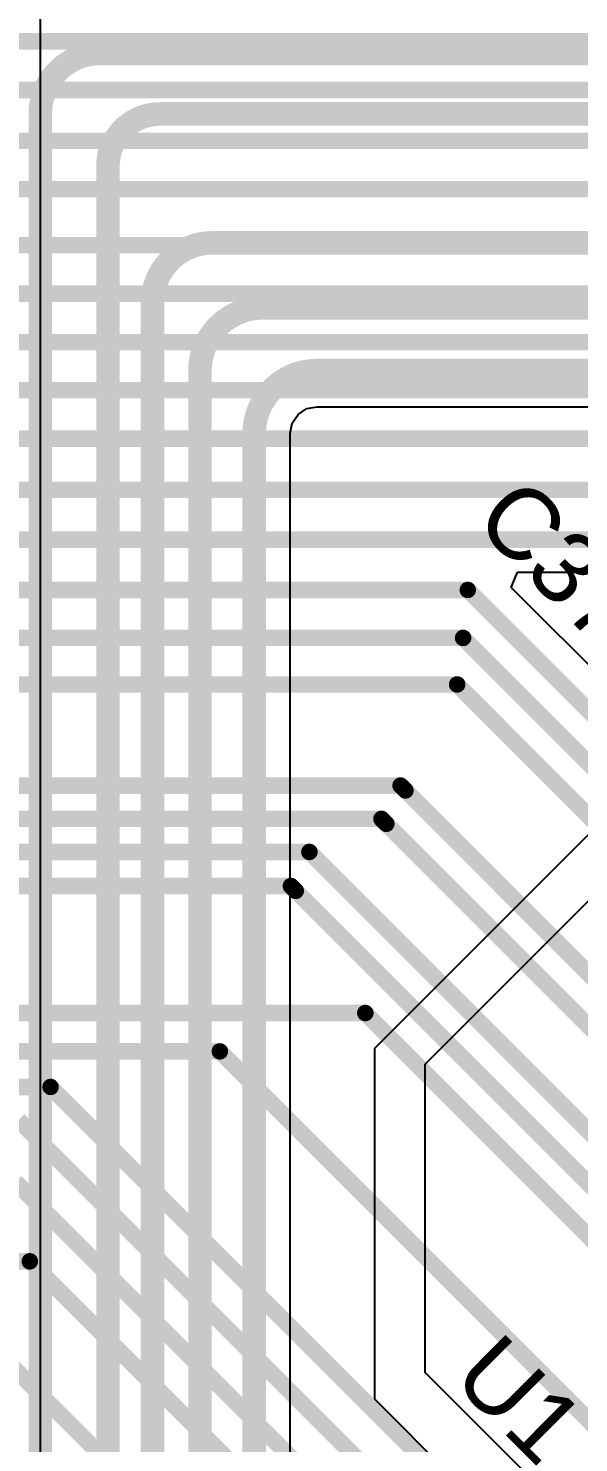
# Model space of a CAD drawing. Header units: inches. Extents: x 0 to 5359, y 0 to 5098.
# Drawn here: x 38.59 to 44.52, y 59.44 to 74.67 of the extents above; entities that cross this region are included whole.
import ezdxf

# ---------------------------------------------------------------- set-up
doc = ezdxf.new("R2010")
doc.units = ezdxf.units.IN
for name, color, linetype in [('Bottom Layer', 5, 'Continuous'), ('Layer 2', 76, 'Continuous'), ('Top Layer', 1, 'Continuous'), ('Top Overlay', 2, 'Continuous')]:
    doc.layers.add(name, color=color, linetype=linetype)
doc.styles.add('Arial', font='', dxfattribs={"height": 0.2})
doc.styles.get('Arial').set_extended_font_data('Arial')

msp = doc.modelspace()

# ---------------------------------------------------------------- linework, layer by layer
at = {"layer": 'Bottom Layer'}
for p, q in [((41.431, 70.418), (41.493, 70.511)), ((41.493, 70.511), (41.586, 70.574)), ((41.586, 70.574), (41.696, 70.595)), ((41.696, 70.595), (41.696, 70.595)), ((41.696, 70.595), (50.088, 70.595)), ((41.409, 70.309), (41.431, 70.418)), ((41.409, 70.308), (41.409, 70.309)), ((41.409, 57.515), (41.409, 70.308))]:
    msp.add_line(p, q, dxfattribs=at)
for points in [[(38.066, 74.358, 0.254, 0.254, -0.414214), (38.737, 75.029, 0.254, 0.254, 0)], [(38.718, 73.754, 0.254, 0.254, -0.414214), (39.361, 74.398, 0.254, 0.254, 0)], [(39.361, 74.398, 0.254, 0.254, 0), (76.101, 74.398, 0.254, 0.254, 0)], [(38.718, 54.609, 0.254, 0.254, 0), (38.718, 73.754, 0.254, 0.254, 0)], [(39.446, 73.186, 0.254, 0.254, -0.414214), (40.006, 73.746, 0.254, 0.254, 0)], [(40.006, 73.746, 0.254, 0.254, 0), (69.6, 73.746, 0.254, 0.254, 0)], [(39.446, 55.315, 0.254, 0.254, 0), (39.446, 73.186, 0.254, 0.254, 0)], [(39.926, 71.715, 0.254, 0.254, -0.414214), (40.57, 72.359, 0.254, 0.254, 0)], [(40.57, 72.359, 0.254, 0.254, 0), (53.303, 72.359, 0.254, 0.254, 0)], [(39.926, 56.309, 0.254, 0.254, 0), (39.926, 71.715, 0.254, 0.254, 0)], [(40.437, 70.984, 0.254, 0.254, -0.414214), (41.112, 71.659, 0.254, 0.254, 0)], [(41.112, 71.659, 0.254, 0.254, 0), (52.686, 71.659, 0.254, 0.254, 0)], [(40.437, 56.998, 0.254, 0.254, 0), (40.437, 70.984, 0.254, 0.254, 0)], [(41.021, 70.308, 0.254, 0.254, -0.414214), (41.696, 70.984, 0.254, 0.254, 0)], [(41.696, 70.984, 0.254, 0.254, 0), (50.088, 70.984, 0.254, 0.254, 0)], [(41.021, 57.515, 0.254, 0.254, 0), (41.021, 70.308, 0.254, 0.254, 0)]]:
    msp.add_lwpolyline(points, format="xyseb", dxfattribs=at)
for points in [[(39.298, 74.398, 0.127, 0.127, 1), (39.425, 74.398, 0.127, 0.127, 1)], [(39.298, 74.398, 0.127, 0.127, 1), (39.425, 74.398, 0.127, 0.127, 1)], [(38.654, 73.754, 0.127, 0.127, 1), (38.781, 73.754, 0.127, 0.127, 1)], [(38.654, 73.754, 0.127, 0.127, 1), (38.781, 73.754, 0.127, 0.127, 1)], [(39.943, 73.746, 0.127, 0.127, 1), (40.07, 73.746, 0.127, 0.127, 1)], [(39.943, 73.746, 0.127, 0.127, 1), (40.07, 73.746, 0.127, 0.127, 1)], [(39.383, 73.186, 0.127, 0.127, 1), (39.51, 73.186, 0.127, 0.127, 1)], [(39.383, 73.186, 0.127, 0.127, 1), (39.51, 73.186, 0.127, 0.127, 1)], [(40.506, 72.359, 0.127, 0.127, 1), (40.633, 72.359, 0.127, 0.127, 1)], [(40.506, 72.359, 0.127, 0.127, 1), (40.633, 72.359, 0.127, 0.127, 1)], [(39.863, 71.715, 0.127, 0.127, 1), (39.99, 71.715, 0.127, 0.127, 1)], [(39.863, 71.715, 0.127, 0.127, 1), (39.99, 71.715, 0.127, 0.127, 1)], [(41.049, 71.659, 0.127, 0.127, 1), (41.176, 71.659, 0.127, 0.127, 1)], [(41.049, 71.659, 0.127, 0.127, 1), (41.176, 71.659, 0.127, 0.127, 1)], [(40.373, 70.984, 0.127, 0.127, 1), (40.5, 70.984, 0.127, 0.127, 1)], [(40.373, 70.984, 0.127, 0.127, 1), (40.5, 70.984, 0.127, 0.127, 1)], [(41.633, 70.984, 0.127, 0.127, 1), (41.76, 70.984, 0.127, 0.127, 1)], [(41.633, 70.984, 0.127, 0.127, 1), (41.76, 70.984, 0.127, 0.127, 1)], [(40.958, 70.308, 0.127, 0.127, 1), (41.084, 70.308, 0.127, 0.127, 1)], [(40.958, 70.308, 0.127, 0.127, 1), (41.084, 70.308, 0.127, 0.127, 1)]]:
    msp.add_lwpolyline(points, format="xyseb", close=True, dxfattribs=at)
at = {"layer": 'Layer 2'}
for p, q in [((38.718, 51.067), (38.718, 76.557)), ((46.003, 67.373), (42.316, 63.687)), ((42.862, 63.518), (46.308, 66.964)), ((42.316, 63.687), (42.316, 59.913)), ((42.862, 60.199), (42.862, 63.518)), ((49.817, 53.245), (42.862, 60.199)), ((42.316, 59.913), (48.376, 53.853))]:
    msp.add_line(p, q, dxfattribs=at)
at = {"layer": 'Top Layer'}
for p, q in [((43.788, 68.65), (43.856, 68.814)), ((43.856, 68.814), (44.897, 68.814)), ((46.232, 66.206), (43.788, 68.65))]:
    msp.add_line(p, q, dxfattribs=at)
for points in [[(13.893, 74.528, 0.178, 0.178, 0), (46.466, 74.528, 0.178, 0.178, 0)], [(14.788, 74.003, 0.178, 0.178, 0), (46.425, 74.003, 0.178, 0.178, 0)], [(22.139, 73.457, 0.178, 0.178, 0), (46.405, 73.457, 0.178, 0.178, 0)], [(23.004, 72.936, 0.178, 0.178, 0), (46.36, 72.936, 0.178, 0.178, 0)], [(15.684, 72.334, 0.178, 0.178, 0), (45.831, 72.334, 0.178, 0.178, 0)], [(16.579, 71.811, 0.178, 0.178, 0), (45.222, 71.811, 0.178, 0.178, 0)], [(17.474, 71.289, 0.178, 0.178, 0), (45.179, 71.289, 0.178, 0.178, 0)], [(18.376, 70.773, 0.178, 0.178, 0), (45.082, 70.773, 0.178, 0.178, 0)], [(9.417, 70.25, 0.178, 0.178, 0), (45.086, 70.25, 0.178, 0.178, 0)], [(23.592, 69.7, 0.178, 0.178, 0), (45.071, 69.7, 0.178, 0.178, 0)], [(23.592, 69.164, 0.178, 0.178, 0), (45.042, 69.164, 0.178, 0.178, 0)], [(11.208, 68.622, 0.178, 0.178, 0), (43.321, 68.622, 0.178, 0.178, 0)], [(43.321, 68.622, 0.178, 0.178, 0), (48.091, 63.852, 0.178, 0.178, 0)], [(12.103, 68.106, 0.178, 0.178, 0), (43.271, 68.106, 0.178, 0.178, 0)], [(43.271, 68.106, 0.178, 0.178, 0), (47.808, 63.569, 0.178, 0.178, 0)], [(12.969, 67.605, 0.178, 0.178, 0), (43.206, 67.605, 0.178, 0.178, 0)], [(43.206, 67.605, 0.178, 0.178, 0), (47.525, 63.286, 0.178, 0.178, 0)], [(6.358, 66.516, 0.178, 0.178, 0), (42.598, 66.516, 0.178, 0.178, 0)], [(42.598, 66.516, 0.178, 0.178, 0), (42.65, 66.464, 0.178, 0.178, 0)], [(42.65, 66.464, 0.178, 0.178, 0), (46.677, 62.438, 0.178, 0.178, 0)], [(6.358, 66.158, 0.178, 0.178, 0), (42.391, 66.158, 0.178, 0.178, 0)], [(42.391, 66.158, 0.178, 0.178, 0), (42.443, 66.105, 0.178, 0.178, 0)], [(42.443, 66.105, 0.178, 0.178, 0), (46.394, 62.155, 0.178, 0.178, 0)], [(6.011, 65.802, 0.178, 0.178, 0), (41.615, 65.802, 0.178, 0.178, 0)], [(41.615, 65.802, 0.178, 0.178, 0), (45.828, 61.589, 0.178, 0.178, 0)], [(6.358, 65.435, 0.178, 0.178, 0), (41.416, 65.435, 0.178, 0.178, 0)], [(41.416, 65.435, 0.178, 0.178, 0), (41.468, 65.383, 0.178, 0.178, 0)], [(41.468, 65.383, 0.178, 0.178, 0), (45.545, 61.306, 0.178, 0.178, 0)], [(5.629, 64.068, 0.178, 0.178, 0), (42.217, 64.068, 0.178, 0.178, 0)], [(42.217, 64.068, 0.178, 0.178, 0), (45.262, 61.023, 0.178, 0.178, 0)], [(6.198, 63.655, 0.178, 0.178, 0), (40.651, 63.655, 0.178, 0.178, 0)], [(40.651, 63.655, 0.178, 0.178, 0), (45.262, 59.044, 0.178, 0.178, 0)], [(6.762, 63.272, 0.178, 0.178, 0), (38.828, 63.272, 0.178, 0.178, 0)], [(38.828, 63.272, 0.178, 0.178, 0), (44.053, 58.047, 0.178, 0.178, 0)], [(38.484, 62.916, 0.178, 0.178, 0), (43.719, 57.681, 0.178, 0.178, 0)], [(38.45, 62.25, 0.178, 0.178, 0), (43.374, 57.326, 0.178, 0.178, 0)], [(19.264, 61.395, 0.178, 0.178, 0), (38.605, 61.395, 0.178, 0.178, 0)], [(38.605, 61.395, 0.178, 0.178, 0), (43.03, 56.97, 0.178, 0.178, 0)], [(37.821, 60.858, 0.178, 0.178, 0), (43.357, 55.322, 0.178, 0.178, 0)]]:
    msp.add_lwpolyline(points, format="xyseb", dxfattribs=at)
for points in [[(43.277, 68.622, 0.0889, 0.0889, 1), (43.365, 68.622, 0.0889, 0.0889, 1)], [(43.277, 68.622, 0.0889, 0.0889, 1), (43.365, 68.622, 0.0889, 0.0889, 1)], [(43.226, 68.106, 0.0889, 0.0889, 1), (43.315, 68.106, 0.0889, 0.0889, 1)], [(43.226, 68.106, 0.0889, 0.0889, 1), (43.315, 68.106, 0.0889, 0.0889, 1)], [(43.162, 67.605, 0.0889, 0.0889, 1), (43.251, 67.605, 0.0889, 0.0889, 1)], [(43.162, 67.605, 0.0889, 0.0889, 1), (43.251, 67.605, 0.0889, 0.0889, 1)], [(42.553, 66.516, 0.0889, 0.0889, 1), (42.642, 66.516, 0.0889, 0.0889, 1)], [(42.553, 66.516, 0.0889, 0.0889, 1), (42.642, 66.516, 0.0889, 0.0889, 1)], [(42.606, 66.464, 0.0889, 0.0889, 1), (42.694, 66.464, 0.0889, 0.0889, 1)], [(42.606, 66.464, 0.0889, 0.0889, 1), (42.694, 66.464, 0.0889, 0.0889, 1)], [(42.347, 66.158, 0.0889, 0.0889, 1), (42.435, 66.158, 0.0889, 0.0889, 1)], [(42.347, 66.158, 0.0889, 0.0889, 1), (42.435, 66.158, 0.0889, 0.0889, 1)], [(42.399, 66.105, 0.0889, 0.0889, 1), (42.488, 66.105, 0.0889, 0.0889, 1)], [(42.399, 66.105, 0.0889, 0.0889, 1), (42.488, 66.105, 0.0889, 0.0889, 1)], [(41.571, 65.802, 0.0889, 0.0889, 1), (41.66, 65.802, 0.0889, 0.0889, 1)], [(41.571, 65.802, 0.0889, 0.0889, 1), (41.66, 65.802, 0.0889, 0.0889, 1)], [(41.372, 65.435, 0.0889, 0.0889, 1), (41.461, 65.435, 0.0889, 0.0889, 1)], [(41.372, 65.435, 0.0889, 0.0889, 1), (41.461, 65.435, 0.0889, 0.0889, 1)], [(41.424, 65.383, 0.0889, 0.0889, 1), (41.513, 65.383, 0.0889, 0.0889, 1)], [(41.424, 65.383, 0.0889, 0.0889, 1), (41.513, 65.383, 0.0889, 0.0889, 1)], [(42.173, 64.068, 0.0889, 0.0889, 1), (42.262, 64.068, 0.0889, 0.0889, 1)], [(42.173, 64.068, 0.0889, 0.0889, 1), (42.262, 64.068, 0.0889, 0.0889, 1)], [(40.607, 63.655, 0.0889, 0.0889, 1), (40.695, 63.655, 0.0889, 0.0889, 1)], [(40.607, 63.655, 0.0889, 0.0889, 1), (40.695, 63.655, 0.0889, 0.0889, 1)], [(38.784, 63.272, 0.0889, 0.0889, 1), (38.872, 63.272, 0.0889, 0.0889, 1)], [(38.784, 63.272, 0.0889, 0.0889, 1), (38.872, 63.272, 0.0889, 0.0889, 1)], [(38.56, 61.395, 0.0889, 0.0889, 1), (38.649, 61.395, 0.0889, 0.0889, 1)], [(38.56, 61.395, 0.0889, 0.0889, 1), (38.649, 61.395, 0.0889, 0.0889, 1)]]:
    msp.add_lwpolyline(points, format="xyseb", close=True, dxfattribs=at)

# ---------------------------------------------------------------- texts
at = {"layer": 'Top Overlay', "style": 'Arial'}
for s, p in [('C37', (43.366, 69.348)), ('U1', (43.131, 60.12))]:
    msp.add_text(s, height=0.762, rotation=315, dxfattribs=at).set_placement(p)

doc.saveas('drawing.dxf')
